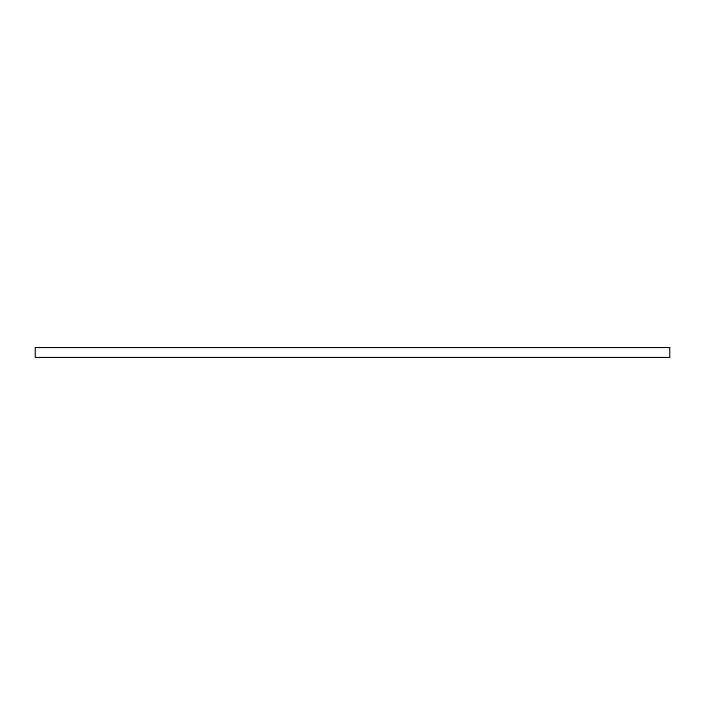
<?xml version="1.0" encoding="UTF-8"?>
<svg xmlns="http://www.w3.org/2000/svg" width="705" height="705" viewBox="0 0 705 705"><rect width="100%" height="100%" fill="white"/><g stroke="black" fill="none" stroke-linecap="round" stroke-linejoin="round"><path stroke-width="1.06" d="M669.75 347.547L35.25 347.547L35.25 357.453L669.75 357.453L669.75 347.547"/></g></svg>
